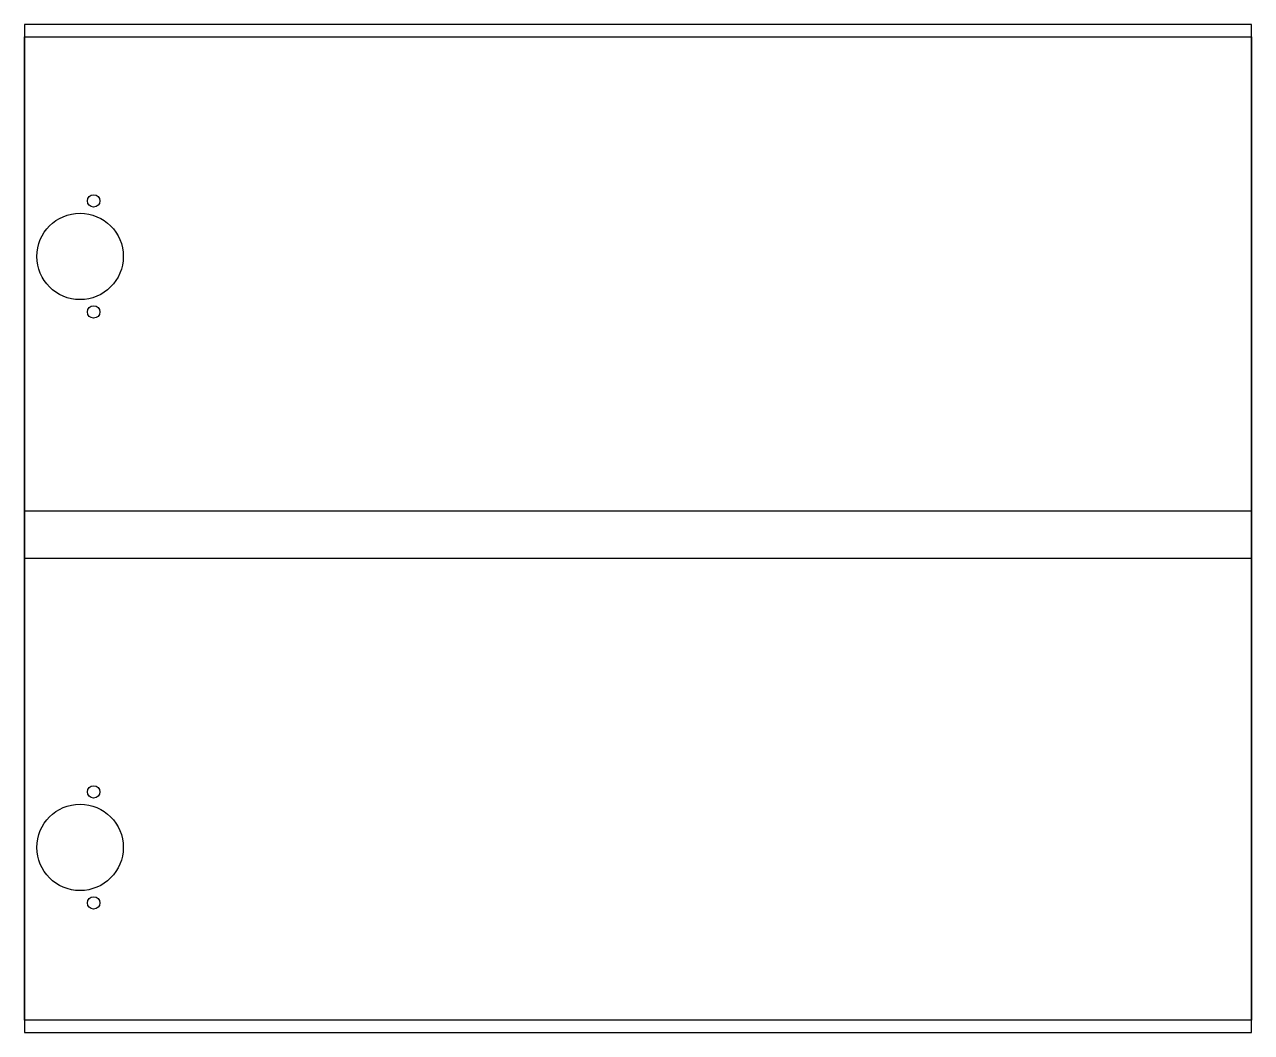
# Model space of a CAD drawing. Extents: x 0 to 497, y 0 to 408.
import ezdxf

# ---------------------------------------------------------------- set-up
doc = ezdxf.new("R2010")
doc.units = 0

msp = doc.modelspace()

# ---------------------------------------------------------------- linework, layer by layer
at = {"layer": 'BISEL', "extrusion": (0, -0.707107, -0.707107)}
msp.add_lwpolyline([(0, -271.88), (497, -271.88), (497, -298.75), (0, -298.75)], close=True, dxfattribs=at)
at = {"layer": 'CONTORNO'}
msp.add_lwpolyline([(497, 403.5), (497, 5), (0, 5), (0, 403.5)], close=True, dxfattribs=at)
at = {"layer": 'PANEL'}
msp.add_lwpolyline([(0, 0), (497, 0), (497, 408.5), (0, 408.5)], close=True, dxfattribs=at)
at = {"layer": 'VDRILL'}
for centre, radius in [((28, 337, -0.5), 2.5), ((22.5, 314.5, -13), 17.5), ((28, 292, -0.5), 2.5), ((28, 97.5, -0.5), 2.5), ((22.5, 75, -13), 17.5), ((28, 52.5, -0.5), 2.5)]:
    msp.add_circle(centre, radius, dxfattribs=at)

doc.saveas('drawing.dxf')
